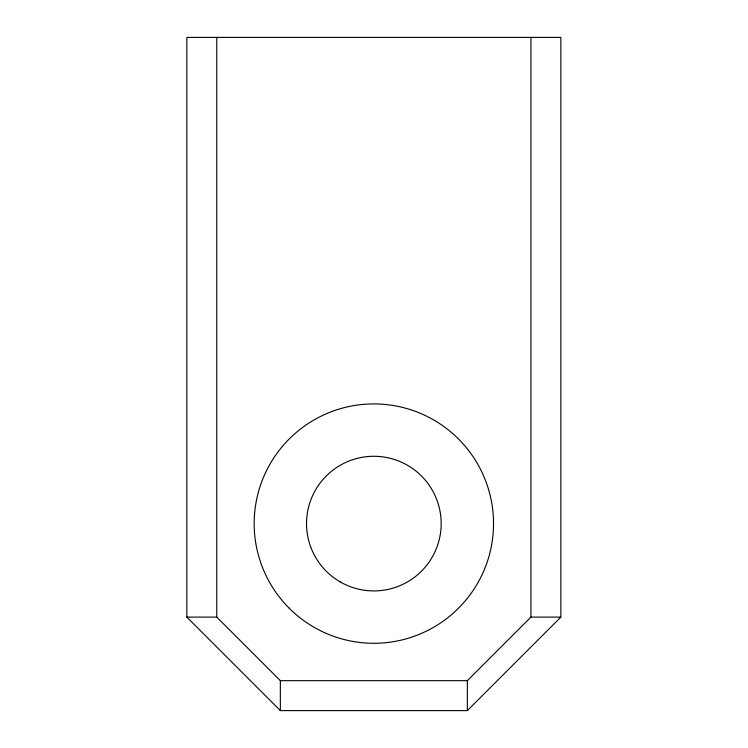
<?xml version="1.0" encoding="UTF-8"?>
<svg xmlns="http://www.w3.org/2000/svg" width="748" height="748" viewBox="0 0 748 748"><rect width="100%" height="100%" fill="white"/><g stroke="black" fill="none" stroke-linecap="round" stroke-linejoin="round"><path stroke-width="1.12" d="M216.77 37.4L216.77 617.1L280.35 680.68L467.35 680.68L530.93 617.1L530.93 37.4M467.35 710.6L560.85 617.1L560.85 37.4L186.85 37.4L186.85 617.1L280.35 710.6L467.35 710.6L467.35 680.68M186.85 617.1L216.77 617.1M530.93 617.1L560.85 617.1M280.35 680.68L280.35 710.6M340.19 581.897A67.32 67.32 0 0 0 441.17 523.6A67.32 67.32 0 0 0 340.19 465.303A67.32 67.32 0 0 0 340.19 581.897M289.224 608.227A119.68 119.68 0 0 0 489.454 554.577A119.68 119.68 0 0 0 342.874 407.997A119.68 119.68 0 0 0 289.224 608.227"/></g></svg>
